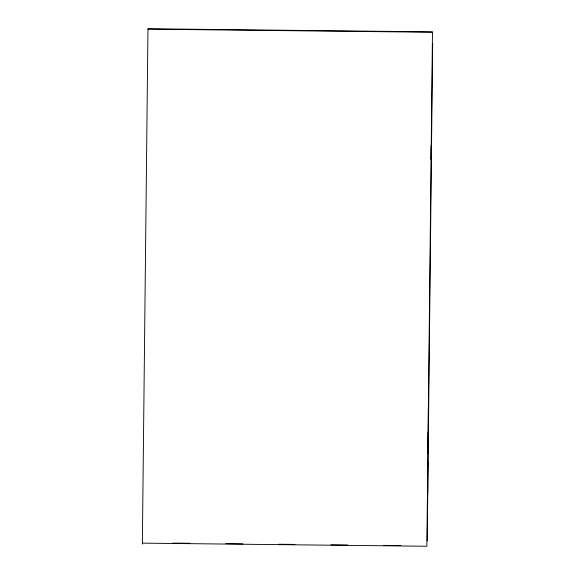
<?xml version="1.0" encoding="UTF-8"?>
<svg xmlns="http://www.w3.org/2000/svg" width="575" height="575" viewBox="0 0 575 575"><rect width="100%" height="100%" fill="white"/><g stroke="black" fill="none" stroke-linecap="round" stroke-linejoin="round"><path stroke-width="0.86" d="M427.743 493.364L427.872 461.445M428.361 409.256L428.181 453.373L428.116 431.933M142.348 544.115L147.969 28.75L432.479 31.855L426.866 546.25L142.356 543.145M427.225 540.867L432.652 43.312M147.969 29.153L432.479 32.258M172.881 543.087L189.93 543.274M225.831 543.663L242.88 543.849M278.782 544.245L294.939 544.417M330.841 544.812L347.889 544.999M383.791 545.387L400.847 545.574M431.243 145.54L431.128 159.426L431.243 145.54"/></g></svg>
